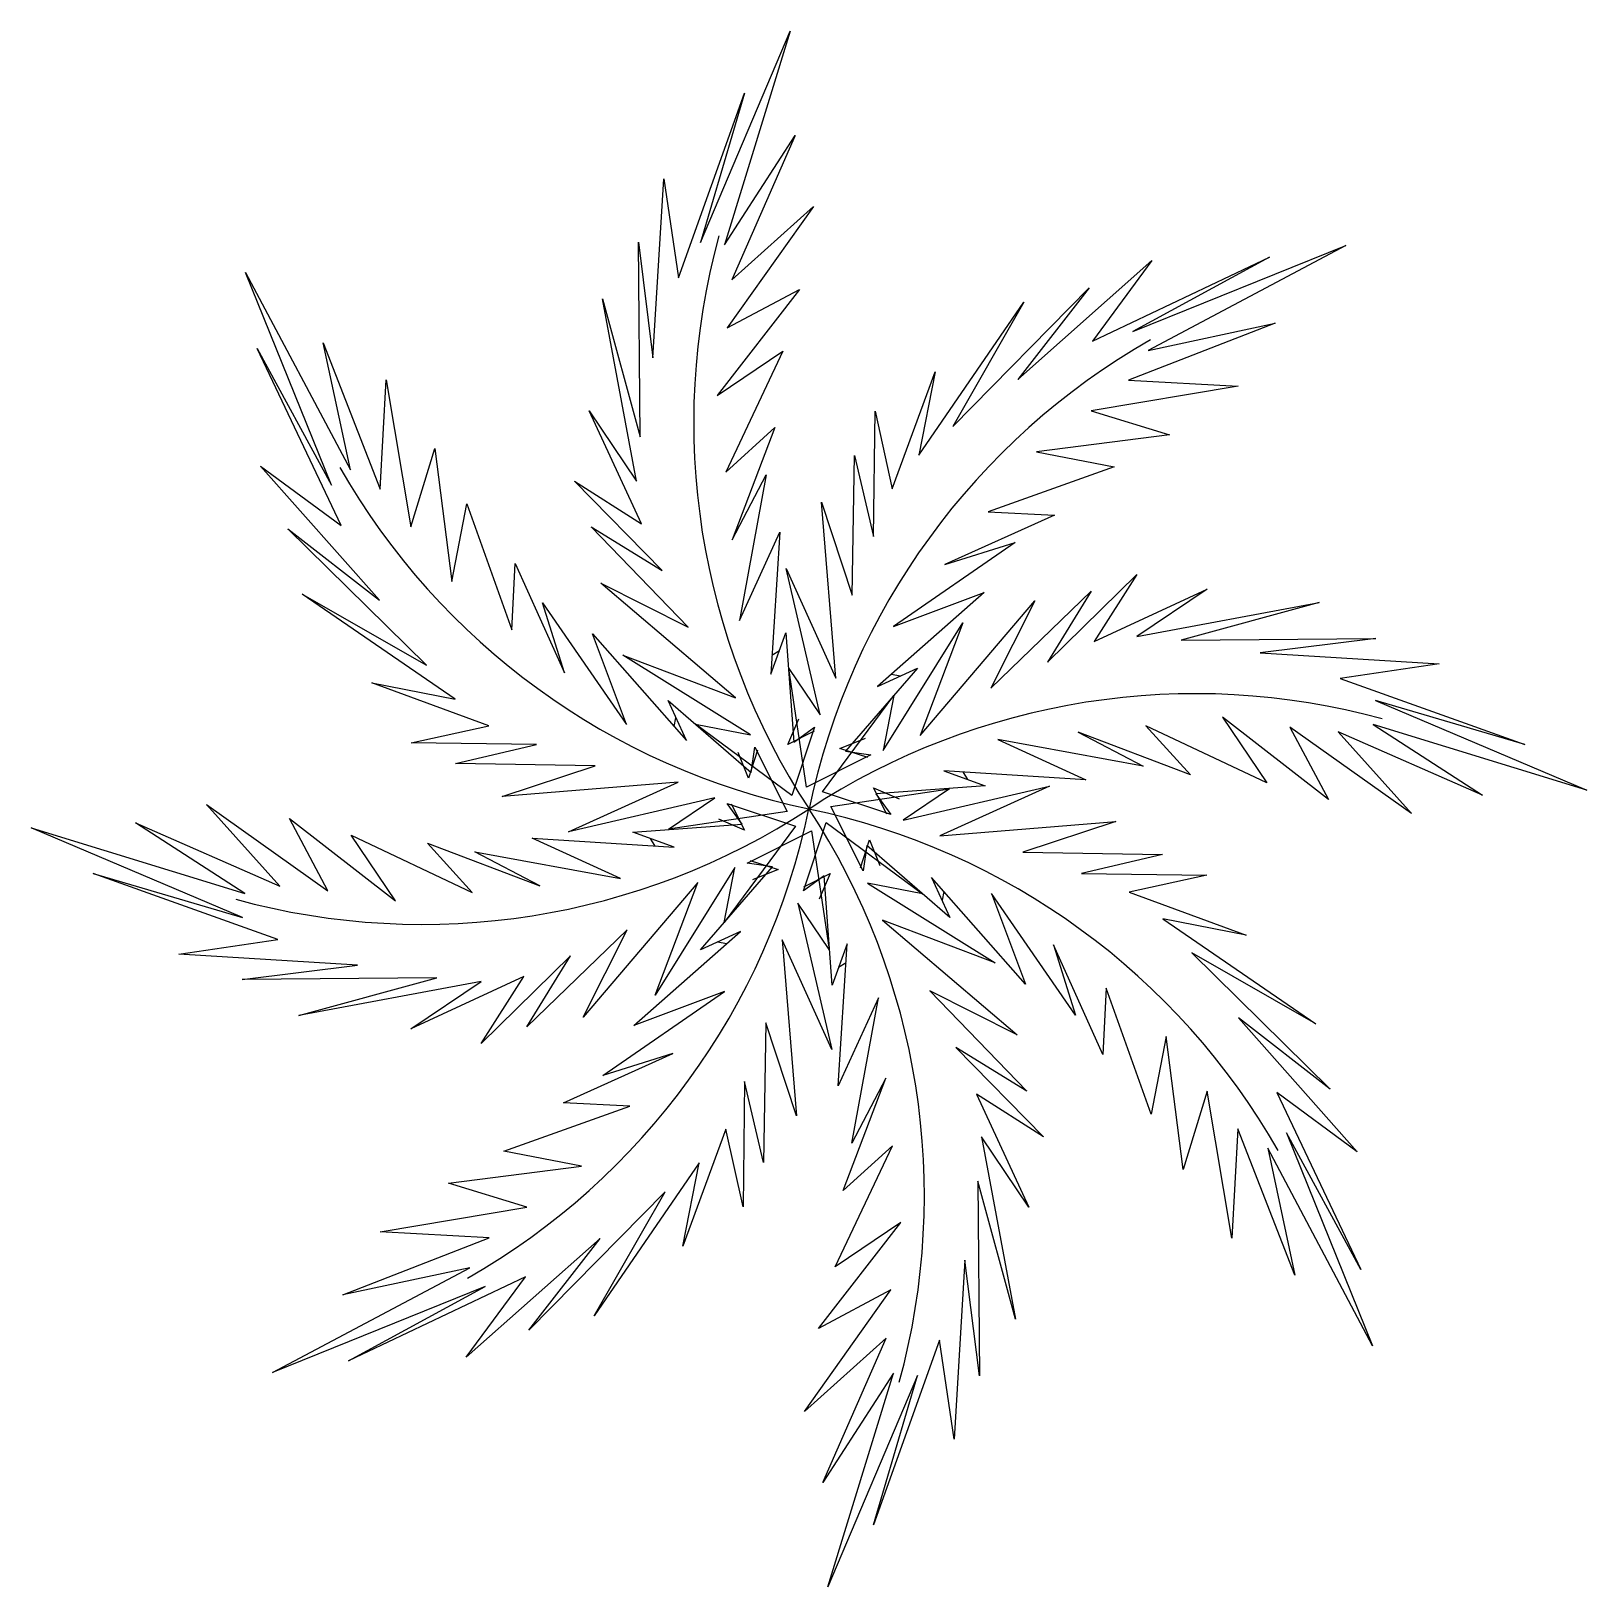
# Model space of a CAD drawing. Header units: millimetres. Extents: x 300.48 to 303.01, y 2582.33 to 2584.86.
import ezdxf

# ---------------------------------------------------------------- set-up
doc = ezdxf.new("R2010")
doc.units = ezdxf.units.MM
doc.header["$LTSCALE"] = 10
doc.layers.add('Vegetais', color=94, linetype='Continuous')

msp = doc.modelspace()

# ---------------------------------------------------------------- linework, layer by layer
at = {"layer": 'Vegetais'}
for p, q in [((301.5675, 2584.5119), (301.7132, 2584.8551)), ((301.7132, 2584.8551), (301.6068, 2584.5081)), ((301.532, 2584.4543), (301.6392, 2584.7542)), ((301.6392, 2584.7542), (301.5675, 2584.5119)), ((301.6068, 2584.5081), (301.7214, 2584.6853)), ((301.7214, 2584.6853), (301.6184, 2584.4513)), ((301.4905, 2584.3246), (301.5079, 2584.615)), ((301.5079, 2584.615), (301.532, 2584.4543)), ((301.751, 2584.57), (301.6109, 2584.3728)), ((301.6184, 2584.4513), (301.751, 2584.57)), ((301.4695, 2584.1961), (301.4668, 2584.512)), ((301.4668, 2584.512), (301.4905, 2584.3246)), ((302.2701, 2584.367), (302.6159, 2584.5067)), ((302.6159, 2584.5067), (302.2952, 2584.3365)), ((302.0832, 2584.2891), (302.3009, 2584.4822)), ((302.2043, 2584.3515), (302.4922, 2584.4877)), ((302.3009, 2584.4822), (302.2043, 2584.3515)), ((302.4922, 2584.4877), (302.2701, 2584.367)), ((300.9683, 2584.1175), (300.8286, 2584.4632)), ((300.8286, 2584.4632), (300.9988, 2584.1426)), ((301.4636, 2584.1239), (301.4087, 2584.4203)), ((301.4087, 2584.4203), (301.4695, 2584.1961)), ((301.7283, 2584.4353), (301.5949, 2584.2631)), ((301.6109, 2584.3728), (301.7283, 2584.4353)), ((301.9775, 2584.213), (302.199, 2584.4383)), ((302.199, 2584.4383), (302.0832, 2584.2891)), ((301.9223, 2584.1662), (302.093, 2584.4146)), ((302.093, 2584.4146), (301.9775, 2584.213)), ((302.5015, 2584.3808), (302.2633, 2584.2882)), ((302.2952, 2584.3365), (302.5015, 2584.3808)), ((300.9988, 2584.1426), (300.9545, 2584.3489)), ((300.9545, 2584.3489), (301.0471, 2584.1107)), ((300.9838, 2584.0517), (300.8476, 2584.3396)), ((300.8476, 2584.3396), (300.9683, 2584.1175)), ((301.5949, 2584.2631), (301.7015, 2584.3351)), ((301.7015, 2584.3351), (301.6086, 2584.1387)), ((301.8791, 2584.1113), (301.9489, 2584.3014)), ((301.9489, 2584.3014), (301.9223, 2584.1662)), ((301.0471, 2584.1107), (301.0569, 2584.2884)), ((301.0569, 2584.2884), (301.0972, 2584.0498)), ((302.441, 2584.2784), (302.2024, 2584.2381)), ((302.2633, 2584.2882), (302.441, 2584.2784)), ((301.4719, 2584.0546), (301.3868, 2584.2384)), ((301.3868, 2584.2384), (301.4636, 2584.1239)), ((301.849, 2584.034), (301.8512, 2584.2375)), ((301.8512, 2584.2375), (301.8791, 2584.1113)), ((302.2024, 2584.2381), (302.3296, 2584.1991)), ((301.6086, 2584.1387), (301.6884, 2584.2112)), ((301.6884, 2584.2112), (301.6193, 2584.0285)), ((302.3296, 2584.1991), (302.1135, 2584.1718)), ((301.0972, 2584.0498), (301.1362, 2584.177)), ((301.1362, 2584.177), (301.1636, 2583.9609)), ((301.8141, 2583.9389), (301.8178, 2584.1658)), ((301.8178, 2584.1658), (301.849, 2584.034)), ((302.1135, 2584.1718), (302.2399, 2584.1473)), ((301.0462, 2583.9306), (300.8531, 2584.1483)), ((300.8531, 2584.1483), (300.9838, 2584.0517)), ((302.2399, 2584.1473), (302.0353, 2584.0741)), ((301.5052, 2583.9786), (301.3629, 2584.124)), ((301.3629, 2584.124), (301.4719, 2584.0546)), ((301.6193, 2584.0285), (301.6746, 2584.1344)), ((301.6746, 2584.1344), (301.6313, 2583.8978)), ((301.7874, 2583.8037), (301.7643, 2584.09)), ((301.7643, 2584.09), (301.8141, 2583.9389)), ((301.1636, 2583.9609), (301.188, 2584.0872)), ((301.188, 2584.0872), (301.2612, 2583.8826)), ((302.143, 2584.0689), (301.9649, 2583.9886)), ((302.0353, 2584.0741), (302.143, 2584.0689)), ((301.1223, 2583.8249), (300.897, 2584.0464)), ((300.897, 2584.0464), (301.0462, 2583.9306)), ((301.5478, 2583.8867), (301.39, 2584.0497)), ((301.39, 2584.0497), (301.5052, 2583.9786)), ((301.6313, 2583.8978), (301.6966, 2584.0413)), ((301.6966, 2584.0413), (301.6818, 2583.8105)), ((302.0789, 2584.0244), (301.881, 2583.8877)), ((301.9649, 2583.9886), (302.0789, 2584.0244)), ((301.2612, 2583.8826), (301.2664, 2583.9904)), ((301.2664, 2583.9904), (301.3467, 2583.8123)), ((301.762, 2583.7441), (301.707, 2583.9819)), ((301.707, 2583.9819), (301.7874, 2583.8037)), ((302.1312, 2583.8301), (302.2767, 2583.9724)), ((302.2767, 2583.9724), (302.2072, 2583.8634)), ((301.1691, 2583.7696), (300.9207, 2583.9404)), ((300.9207, 2583.9404), (301.1223, 2583.8249)), ((301.6245, 2583.7722), (301.4058, 2583.9583)), ((301.4058, 2583.9583), (301.5478, 2583.8867)), ((302.0287, 2583.943), (301.855, 2583.7903)), ((301.881, 2583.8877), (302.0287, 2583.943)), ((302.0393, 2583.7875), (302.2023, 2583.9453)), ((302.2023, 2583.9453), (302.1312, 2583.8301)), ((302.2072, 2583.8634), (302.391, 2583.9485)), ((302.391, 2583.9485), (302.2765, 2583.8717)), ((301.3467, 2583.8123), (301.3109, 2583.9263)), ((301.3109, 2583.9263), (301.4476, 2583.7284)), ((301.9248, 2583.7108), (302.1109, 2583.9295)), ((302.1109, 2583.9295), (302.0393, 2583.7875)), ((302.2765, 2583.8717), (302.5729, 2583.9266)), ((302.5729, 2583.9266), (302.3487, 2583.8658)), ((301.8647, 2583.6866), (301.994, 2583.8937)), ((301.994, 2583.8937), (301.9248, 2583.7108)), ((301.4476, 2583.7284), (301.3923, 2583.8761)), ((301.3923, 2583.8761), (301.545, 2583.7024)), ((301.6818, 2583.8105), (301.7065, 2583.8777)), ((301.7065, 2583.8777), (301.7193, 2583.6999)), ((302.3487, 2583.8658), (302.6646, 2583.8685)), ((302.6646, 2583.8685), (302.4772, 2583.8448)), ((301.6487, 2583.7121), (301.4416, 2583.8414)), ((301.4416, 2583.8414), (301.6245, 2583.7722)), ((301.6838, 2583.8413), (301.696, 2583.849)), ((302.4772, 2583.8448), (302.7677, 2583.8274)), ((301.7401, 2583.6266), (301.711, 2583.8195)), ((301.711, 2583.8195), (301.762, 2583.7441)), ((301.92, 2583.8203), (301.8033, 2583.6855)), ((301.855, 2583.7903), (301.92, 2583.8203)), ((302.7677, 2583.8274), (302.6069, 2583.8033)), ((301.224, 2583.7265), (301.0339, 2583.7963)), ((301.0339, 2583.7963), (301.1691, 2583.7696)), ((301.8781, 2583.8106), (301.8922, 2583.8075)), ((302.6069, 2583.8033), (302.9069, 2583.6961)), ((301.545, 2583.7024), (301.515, 2583.7674)), ((301.515, 2583.7674), (301.6498, 2583.6507)), ((301.7661, 2583.619), (301.882, 2583.776)), ((301.882, 2583.776), (301.8647, 2583.6866)), ((302.9069, 2583.6961), (302.6645, 2583.7678)), ((302.6645, 2583.7678), (303.0077, 2583.6221)), ((301.5247, 2583.7255), (301.5278, 2583.7396)), ((301.7097, 2583.6961), (301.7276, 2583.7379)), ((302.5879, 2583.607), (302.4157, 2583.7404)), ((302.4157, 2583.7404), (302.4877, 2583.6338)), ((301.0978, 2583.6986), (301.224, 2583.7265)), ((301.7163, 2583.6135), (301.5593, 2583.7293)), ((301.5593, 2583.7293), (301.6487, 2583.7121)), ((301.7522, 2583.718), (301.7097, 2583.6961)), ((301.7528, 2583.7245), (301.7163, 2583.6135)), ((301.7193, 2583.6999), (301.7528, 2583.7245)), ((302.3638, 2583.6469), (302.1811, 2583.716)), ((302.1811, 2583.716), (302.287, 2583.6607)), ((302.4877, 2583.6338), (302.2913, 2583.7267)), ((302.2913, 2583.7267), (302.3638, 2583.6469)), ((302.7226, 2583.5843), (302.5254, 2583.7244)), ((302.5254, 2583.7244), (302.5879, 2583.607)), ((302.8379, 2583.6139), (302.6039, 2583.7169)), ((302.6039, 2583.7169), (302.7226, 2583.5843)), ((303.0077, 2583.6221), (302.6607, 2583.7285)), ((302.6607, 2583.7285), (302.8379, 2583.6139)), ((301.3013, 2583.6964), (301.0978, 2583.6986)), ((301.1695, 2583.6651), (301.3013, 2583.6964)), ((301.6603, 2583.6867), (301.6457, 2583.6412)), ((301.6498, 2583.6507), (301.6561, 2583.6917)), ((301.6561, 2583.6917), (301.7087, 2583.5875)), ((301.7938, 2583.6896), (301.836, 2583.7066)), ((301.8393, 2583.675), (301.7938, 2583.6896)), ((301.8033, 2583.6855), (301.8443, 2583.6792)), ((302.287, 2583.6607), (302.0505, 2583.704)), ((302.0505, 2583.704), (302.1939, 2583.6387)), ((301.3964, 2583.6615), (301.1695, 2583.6651)), ((301.2453, 2583.6117), (301.3964, 2583.6615)), ((301.6457, 2583.6412), (301.6287, 2583.6834)), ((301.8443, 2583.6792), (301.7401, 2583.6266)), ((301.5316, 2583.6348), (301.2453, 2583.6117)), ((301.3534, 2583.5543), (301.5316, 2583.6348)), ((302.1939, 2583.6387), (301.9632, 2583.6535)), ((301.9632, 2583.6535), (302.0303, 2583.6288)), ((301.9939, 2583.6515), (302.0016, 2583.6393)), ((301.5912, 2583.6094), (301.3534, 2583.5543)), ((301.5158, 2583.5584), (301.5912, 2583.6094)), ((301.8771, 2583.5825), (301.7661, 2583.619)), ((301.7792, 2583.5952), (301.9721, 2583.6243)), ((301.8487, 2583.6256), (301.8905, 2583.6077)), ((301.8706, 2583.5831), (301.8487, 2583.6256)), ((302.0303, 2583.6288), (301.8525, 2583.616)), ((301.8525, 2583.616), (301.8771, 2583.5825)), ((301.8967, 2583.5733), (302.1346, 2583.6284)), ((301.9721, 2583.6243), (301.8967, 2583.5733)), ((302.1346, 2583.6284), (301.9563, 2583.5479)), ((300.884, 2583.4658), (300.7653, 2583.5984)), ((300.7653, 2583.5984), (300.9625, 2583.4582)), ((301.7087, 2583.5875), (301.5158, 2583.5584)), ((301.6354, 2583.5667), (301.6108, 2583.6001)), ((301.6108, 2583.6001), (301.7218, 2583.5637)), ((301.6173, 2583.5996), (301.6392, 2583.5571)), ((301.8319, 2583.491), (301.7792, 2583.5952)), ((300.8234, 2583.4149), (300.4802, 2583.5606)), ((300.4802, 2583.5606), (300.8272, 2583.4542)), ((300.8272, 2583.4542), (300.65, 2583.5688)), ((300.65, 2583.5688), (300.884, 2583.4658)), ((300.9625, 2583.4582), (300.9001, 2583.5757)), ((300.9001, 2583.5757), (301.0722, 2583.4423)), ((301.4576, 2583.5539), (301.6354, 2583.5667)), ((301.6392, 2583.5571), (301.5974, 2583.575)), ((301.7218, 2583.5637), (301.606, 2583.4067)), ((301.7352, 2583.4582), (301.7716, 2583.5692)), ((301.7716, 2583.5692), (301.9286, 2583.4533)), ((301.9563, 2583.5479), (302.2426, 2583.571)), ((302.2426, 2583.571), (302.0915, 2583.5212)), ((301.0722, 2583.4423), (301.0002, 2583.5489)), ((301.0002, 2583.5489), (301.1966, 2583.4559)), ((301.1966, 2583.4559), (301.1241, 2583.5358)), ((301.1241, 2583.5358), (301.3068, 2583.4667)), ((301.4375, 2583.4787), (301.294, 2583.544)), ((301.294, 2583.544), (301.5248, 2583.5292)), ((301.5248, 2583.5292), (301.4576, 2583.5539)), ((301.494, 2583.5312), (301.4863, 2583.5434)), ((301.6436, 2583.5034), (301.7478, 2583.5561)), ((301.7478, 2583.5561), (301.7769, 2583.3632)), ((301.8276, 2583.496), (301.8422, 2583.5415)), ((301.8422, 2583.5415), (301.8592, 2583.4993)), ((301.3068, 2583.4667), (301.2009, 2583.522)), ((301.2009, 2583.522), (301.4375, 2583.4787)), ((301.6486, 2583.5077), (301.6941, 2583.4931)), ((301.8381, 2583.532), (301.8319, 2583.491)), ((301.9729, 2583.4153), (301.8381, 2583.532)), ((302.0915, 2583.5212), (302.3184, 2583.5175)), ((302.3184, 2583.5175), (302.1866, 2583.4863)), ((300.881, 2583.3793), (300.5811, 2583.4866)), ((300.5811, 2583.4866), (300.8234, 2583.4149)), ((301.6232, 2583.4961), (301.4939, 2583.289)), ((301.5679, 2583.3624), (301.6846, 2583.4972)), ((301.606, 2583.4067), (301.6232, 2583.4961)), ((301.6846, 2583.4972), (301.6436, 2583.5034)), ((301.6941, 2583.4931), (301.6519, 2583.4761)), ((301.7686, 2583.4828), (301.7352, 2583.4582)), ((301.7357, 2583.4647), (301.7782, 2583.4866)), ((301.7782, 2583.4866), (301.7603, 2583.4448)), ((301.7814, 2583.305), (301.7686, 2583.4828)), ((302.1866, 2583.4863), (302.3901, 2583.4841)), ((302.3901, 2583.4841), (302.2639, 2583.4562)), ((301.5631, 2583.4719), (301.377, 2583.2531)), ((301.4939, 2583.289), (301.5631, 2583.4719)), ((301.9286, 2583.4533), (301.8392, 2583.4706)), ((301.8392, 2583.4706), (302.0463, 2583.3413)), ((302.0956, 2583.3066), (301.9429, 2583.4803)), ((301.9429, 2583.4803), (301.9729, 2583.4153)), ((301.9632, 2583.4572), (301.9601, 2583.4431)), ((301.7769, 2583.3632), (301.7259, 2583.4386)), ((301.7259, 2583.4386), (301.781, 2583.2007)), ((302.177, 2583.2564), (302.0403, 2583.4543)), ((302.0403, 2583.4543), (302.0956, 2583.3066)), ((302.2639, 2583.4562), (302.454, 2583.3864)), ((302.0463, 2583.3413), (301.8634, 2583.4105)), ((301.8634, 2583.4105), (302.0822, 2583.2244)), ((302.3188, 2583.413), (302.5672, 2583.2423)), ((302.454, 2583.3864), (302.3188, 2583.413)), ((301.4486, 2583.3951), (301.2856, 2583.2374)), ((301.377, 2583.2531), (301.4486, 2583.3951)), ((301.4592, 2583.2397), (301.6329, 2583.3924)), ((301.6329, 2583.3924), (301.5679, 2583.3624)), ((300.7203, 2583.3553), (300.881, 2583.3793)), ((301.6098, 2583.3721), (301.5957, 2583.3752)), ((301.781, 2583.2007), (301.7005, 2583.379)), ((301.7005, 2583.379), (301.7236, 2583.0927)), ((301.8061, 2583.3721), (301.7814, 2583.305)), ((301.7913, 2583.1414), (301.8061, 2583.3721)), ((302.2215, 2583.1923), (302.1412, 2583.3704)), ((302.1412, 2583.3704), (302.177, 2583.2564)), ((302.5672, 2583.2423), (302.3657, 2583.3578)), ((302.3657, 2583.3578), (302.5909, 2583.1363)), ((301.0107, 2583.3379), (300.7203, 2583.3553)), ((300.8233, 2583.3142), (301.0107, 2583.3379)), ((301.3567, 2583.3526), (301.2113, 2583.2103)), ((301.2856, 2583.2374), (301.3567, 2583.3526)), ((301.8041, 2583.3414), (301.7919, 2583.3337)), ((301.1392, 2583.3169), (300.8233, 2583.3142)), ((300.915, 2583.2561), (301.1392, 2583.3169)), ((301.2114, 2583.311), (300.915, 2583.2561)), ((301.2807, 2583.3192), (301.0969, 2583.2342)), ((301.0969, 2583.2342), (301.2114, 2583.311)), ((301.2113, 2583.2103), (301.2807, 2583.3192)), ((301.409, 2583.1583), (301.6069, 2583.295)), ((301.6069, 2583.295), (301.4592, 2583.2397)), ((301.8566, 2583.2848), (301.7913, 2583.1414)), ((301.8133, 2583.0483), (301.8566, 2583.2848)), ((302.0822, 2583.2244), (301.9402, 2583.296)), ((301.9402, 2583.296), (302.098, 2583.133)), ((302.2267, 2583.3001), (302.2215, 2583.1923)), ((302.2999, 2583.0954), (302.2267, 2583.3001)), ((301.6738, 2583.2438), (301.6702, 2583.0169)), ((301.7236, 2583.0927), (301.6738, 2583.2438)), ((302.5909, 2583.1363), (302.4417, 2583.2521)), ((302.4417, 2583.2521), (302.6348, 2583.0344)), ((302.3244, 2583.2218), (302.2999, 2583.0954)), ((302.3517, 2583.0057), (302.3244, 2583.2218)), ((301.3449, 2583.1138), (301.523, 2583.1941)), ((301.523, 2583.1941), (301.409, 2583.1583)), ((302.098, 2583.133), (301.9827, 2583.2041)), ((301.9827, 2583.2041), (302.125, 2583.0586)), ((301.7995, 2582.9715), (301.8686, 2583.1542)), ((301.8686, 2583.1542), (301.8133, 2583.0483)), ((301.6389, 2583.1487), (301.6368, 2582.9452)), ((301.6702, 2583.0169), (301.6389, 2583.1487)), ((302.3907, 2583.1329), (302.3517, 2583.0057)), ((302.431, 2582.8943), (302.3907, 2583.1329)), ((302.6348, 2583.0344), (302.5041, 2583.131)), ((302.5041, 2583.131), (302.6403, 2582.8431)), ((301.2481, 2583.0354), (301.4527, 2583.1086)), ((301.4527, 2583.1086), (301.3449, 2583.1138)), ((302.125, 2583.0586), (302.0161, 2583.1281)), ((302.0161, 2583.1281), (302.1011, 2582.9443)), ((301.6088, 2583.0714), (301.539, 2582.8813)), ((301.6368, 2582.9452), (301.6088, 2583.0714)), ((302.1011, 2582.9443), (302.0243, 2583.0588)), ((302.0243, 2583.0588), (302.0792, 2582.7624)), ((302.4408, 2583.072), (302.431, 2582.8943)), ((302.5334, 2582.8338), (302.4408, 2583.072)), ((302.6403, 2582.8431), (302.5196, 2583.0652)), ((302.5196, 2583.0652), (302.6593, 2582.7194)), ((301.3744, 2583.0109), (301.2481, 2583.0354)), ((301.7864, 2582.8476), (301.8794, 2583.044)), ((301.8794, 2583.044), (301.7995, 2582.9715)), ((302.6593, 2582.7194), (302.4892, 2583.0401)), ((302.4892, 2583.0401), (302.5334, 2582.8338)), ((301.1583, 2582.9836), (301.3744, 2583.0109)), ((301.5657, 2583.0165), (301.3949, 2582.7681)), ((301.539, 2582.8813), (301.5657, 2583.0165)), ((301.2855, 2582.9446), (301.1583, 2582.9836)), ((302.0792, 2582.7624), (302.0184, 2582.9866)), ((302.0184, 2582.9866), (302.0211, 2582.6707)), ((301.5104, 2582.9696), (301.2889, 2582.7444)), ((301.3949, 2582.7681), (301.5104, 2582.9696)), ((301.047, 2582.9043), (301.2855, 2582.9446)), ((301.2246, 2582.8945), (301.047, 2582.9043)), ((301.7596, 2582.7474), (301.893, 2582.9196)), ((301.893, 2582.9196), (301.7864, 2582.8476)), ((300.9864, 2582.8019), (301.2246, 2582.8945)), ((301.4047, 2582.8936), (301.187, 2582.7005)), ((301.2889, 2582.7444), (301.4047, 2582.8936)), ((301.9974, 2582.8581), (301.98, 2582.5676)), ((302.0211, 2582.6707), (301.9974, 2582.8581)), ((300.8721, 2582.676), (301.1927, 2582.8461)), ((301.1927, 2582.8461), (300.9864, 2582.8019)), ((301.2836, 2582.8312), (300.9958, 2582.695)), ((301.187, 2582.7005), (301.2836, 2582.8312)), ((301.2178, 2582.8157), (300.8721, 2582.676)), ((300.9958, 2582.695), (301.2178, 2582.8157)), ((301.7369, 2582.6127), (301.8771, 2582.8099)), ((301.8771, 2582.8099), (301.7596, 2582.7474)), ((301.8695, 2582.7314), (301.7369, 2582.6127)), ((301.7665, 2582.4974), (301.8695, 2582.7314)), ((301.956, 2582.7284), (301.8487, 2582.4284)), ((301.98, 2582.5676), (301.956, 2582.7284)), ((301.8811, 2582.6746), (301.7665, 2582.4974)), ((301.7747, 2582.3276), (301.8811, 2582.6746)), ((301.9204, 2582.6708), (301.7747, 2582.3276)), ((301.8487, 2582.4284), (301.9204, 2582.6708))]:
    msp.add_line(p, q, dxfattribs=at)
for centre, start_param, end_param in [((302.7043, 2584.2198), 0.518323, 1.364884), ((302.8674, 2583.3567), -0.267075, 0.579486), ((301.9786, 2584.7148), 1.303721, 2.150282), ((302.3724, 2582.631), -1.052473, -0.205912), ((301.1155, 2584.5516), 2.089119, 2.93568), ((300.6205, 2583.826), 2.874517, 3.721079), ((301.5093, 2582.4679), 4.445314, 5.291875), ((300.7837, 2582.9629), 3.659916, 4.506477)]:
    msp.add_ellipse(centre, major_axis=(-0.8115, 0.8115), ratio=1, start_param=start_param, end_param=end_param, dxfattribs=at)

doc.saveas('drawing.dxf')
